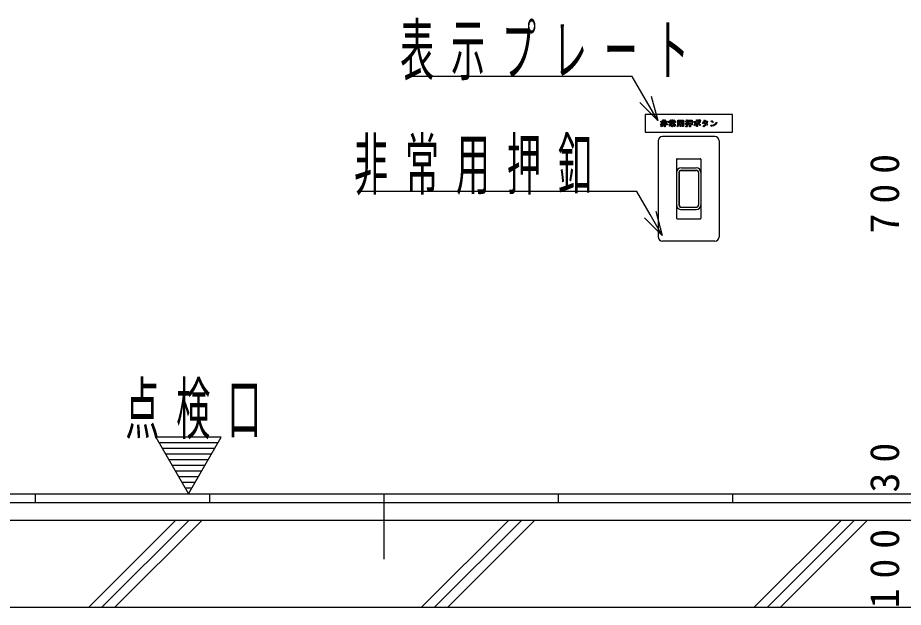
# Model space of a CAD drawing. Units: millimetres, scale not verified. Extents: x -11550 to 6, y -53460 to 8010.
# Drawn here: x -6620 to -5604, y -4968 to -4292 of the extents above; entities that cross this region are included whole.
import ezdxf

# ---------------------------------------------------------------- set-up
doc = ezdxf.new("R2010")
doc.units = ezdxf.units.MM
doc.header["$LTSCALE"] = 30
doc.linetypes.add('USER1', pattern=[4.5, 2.5, -2])
doc.layers.add('layer1', color=4, linetype='Continuous', lineweight=25)
doc.styles.add('ＭＳ ゴシック', font='')
doc.styles.get('ＭＳ ゴシック').set_extended_font_data('MS Gothic')

msp = doc.modelspace()

# ---------------------------------------------------------------- linework, layer by layer
at = {"layer": 'layer1'}
for p, q in [((-5916.83, -4358.88), (-6173.02, -4358.88)), ((-5914.83, -4358.88), (-5916.83, -4358.88)), ((-5899.6, -4385.25), (-5914.83, -4358.88)), ((-5885.6, -4409.5), (-5906.1, -4389)), ((-5885.6, -4409.5), (-5899.6, -4385.25)), ((-5893.1, -4381.5), (-5885.6, -4409.5)), ((-5882.14, -4411), (-5882.14, -4410.17)), ((-5882.14, -4410.17), (-5879.73, -4410.17)), ((-5879.73, -4410.17), (-5879.73, -4408.82)), ((-5879.73, -4408.82), (-5878.99, -4408.82)), ((-5878.99, -4408.82), (-5878.84, -4408.87)), ((-5878.78, -4409.04), (-5878.86, -4409.17)), ((-5878.86, -4409.17), (-5878.86, -4413.91)), ((-5878.84, -4408.87), (-5878.77, -4408.94)), ((-5878.77, -4408.94), (-5878.78, -4409.04)), ((-5878.04, -4416.62), (-5878.04, -4408.82)), ((-5878.04, -4408.82), (-5877.3, -4408.82)), ((-5877.3, -4408.82), (-5877.15, -4408.87)), ((-5877.09, -4409.04), (-5877.17, -4409.17)), ((-5877.17, -4409.17), (-5877.17, -4410.17)), ((-5877.17, -4410.17), (-5874.79, -4410.17)), ((-5877.15, -4408.87), (-5877.08, -4408.94)), ((-5877.08, -4408.94), (-5877.09, -4409.04)), ((-5874.79, -4410.17), (-5874.79, -4411)), ((-5872.85, -4412.07), (-5872.85, -4410.13)), ((-5872.85, -4410.13), (-5870.92, -4410.13)), ((-5871.68, -4409.36), (-5871.04, -4408.82)), ((-5871.45, -4409.56), (-5871.68, -4409.36)), ((-5871.25, -4409.76), (-5871.45, -4409.56)), ((-5871.07, -4409.95), (-5871.25, -4409.76)), ((-5870.92, -4410.13), (-5871.07, -4409.95)), ((-5871.04, -4408.82), (-5870.75, -4409.03)), ((-5870.75, -4409.03), (-5870.49, -4409.27)), ((-5870.08, -4409.87), (-5870.6, -4410.13)), ((-5870.6, -4410.13), (-5869.44, -4410.13)), ((-5870.49, -4409.27), (-5870.27, -4409.55)), ((-5870.27, -4409.55), (-5870.08, -4409.87)), ((-5869.44, -4410.13), (-5869.44, -4408.62)), ((-5869.44, -4408.62), (-5868.69, -4408.62)), ((-5868.69, -4408.62), (-5868.55, -4408.66)), ((-5868.48, -4408.83), (-5868.57, -4408.96)), ((-5868.57, -4408.96), (-5868.57, -4410.13)), ((-5868.57, -4410.13), (-5867.44, -4410.13)), ((-5868.55, -4408.66), (-5868.48, -4408.73)), ((-5868.48, -4408.73), (-5868.48, -4408.83)), ((-5867.99, -4409.9), (-5867.24, -4408.72)), ((-5867.44, -4410.13), (-5867.99, -4409.9)), ((-5867.24, -4408.72), (-5866.53, -4409.12)), ((-5866.61, -4409.45), (-5867.15, -4410.13)), ((-5867.15, -4410.13), (-5865.22, -4410.13)), ((-5866.47, -4409.43), (-5866.61, -4409.45)), ((-5866.53, -4409.12), (-5866.43, -4409.26)), ((-5866.42, -4409.37), (-5866.47, -4409.43)), ((-5866.43, -4409.26), (-5866.42, -4409.37)), ((-5865.22, -4410.13), (-5865.22, -4411.93)), ((-5862.56, -4413.63), (-5862.56, -4409.13)), ((-5862.56, -4409.13), (-5856, -4409.13)), ((-5861.69, -4409.97), (-5861.69, -4411.06)), ((-5859.8, -4409.97), (-5861.69, -4409.97)), ((-5859.8, -4411.06), (-5859.8, -4409.97)), ((-5858.93, -4409.97), (-5858.93, -4411.06)), ((-5856.87, -4409.97), (-5858.93, -4409.97)), ((-5856.87, -4411.06), (-5856.87, -4409.97)), ((-5856, -4409.13), (-5856, -4415.8)), ((-5853.92, -4411), (-5853.92, -4410.17)), ((-5853.92, -4410.17), (-5852.71, -4410.17)), ((-5852.71, -4410.17), (-5852.71, -4408.62)), ((-5852.71, -4408.62), (-5851.97, -4408.62)), ((-5851.97, -4408.62), (-5851.83, -4408.64)), ((-5851.77, -4408.8), (-5851.84, -4408.95)), ((-5851.84, -4408.95), (-5851.84, -4410.17)), ((-5851.84, -4410.17), (-5850.95, -4410.17)), ((-5851.83, -4408.64), (-5851.77, -4408.7)), ((-5851.77, -4408.7), (-5851.77, -4408.8)), ((-5850.95, -4410.17), (-5850.95, -4411)), ((-5850.85, -4414.65), (-5850.85, -4409.1)), ((-5850.85, -4409.1), (-5846.29, -4409.1)), ((-5849.02, -4409.93), (-5849.98, -4409.93)), ((-5849.98, -4409.93), (-5849.98, -4411.16)), ((-5849.02, -4411.16), (-5849.02, -4409.93)), ((-5847.16, -4409.93), (-5848.15, -4409.93)), ((-5848.15, -4409.93), (-5848.15, -4411.16)), ((-5847.16, -4411.16), (-5847.16, -4409.93)), ((-5846.29, -4409.1), (-5846.29, -4414.45)), ((-5841.04, -4410.79), (-5841.04, -4408.86)), ((-5841.04, -4408.86), (-5840.23, -4408.86)), ((-5840.23, -4408.86), (-5840.04, -4408.92)), ((-5839.96, -4409.13), (-5840.07, -4409.27)), ((-5840.07, -4409.27), (-5840.07, -4410.79)), ((-5840.04, -4408.92), (-5839.95, -4409.02)), ((-5839.95, -4409.02), (-5839.96, -4409.13)), ((-5839.04, -4409.44), (-5838.55, -4408.92)), ((-5838.76, -4409.68), (-5839.04, -4409.44)), ((-5838.47, -4409.96), (-5838.76, -4409.68)), ((-5838.55, -4408.92), (-5838.22, -4409.17)), ((-5838.15, -4410.26), (-5838.47, -4409.96)), ((-5838.22, -4409.17), (-5837.91, -4409.44)), ((-5837.81, -4410.59), (-5838.15, -4410.26)), ((-5838.08, -4408.88), (-5837.54, -4408.41)), ((-5837.8, -4409.15), (-5838.08, -4408.88)), ((-5837.91, -4409.44), (-5837.61, -4409.73)), ((-5837.31, -4410.05), (-5837.81, -4410.59)), ((-5837.5, -4409.44), (-5837.8, -4409.15)), ((-5837.61, -4409.73), (-5837.31, -4410.05)), ((-5837.54, -4408.41), (-5837.22, -4408.66)), ((-5837.19, -4409.76), (-5837.5, -4409.44)), ((-5837.22, -4408.66), (-5836.91, -4408.95)), ((-5836.86, -4410.1), (-5837.19, -4409.76)), ((-5836.91, -4408.95), (-5836.61, -4409.26)), ((-5836.31, -4409.61), (-5836.86, -4410.1)), ((-5836.61, -4409.26), (-5836.31, -4409.61)), ((-5832.97, -4410.78), (-5832.46, -4409.78)), ((-5832.46, -4409.78), (-5832.1, -4408.75)), ((-5832.1, -4408.75), (-5831.17, -4409.1)), ((-5831.51, -4410.03), (-5831.6, -4410.17)), ((-5831.6, -4410.17), (-5829.4, -4410.17)), ((-5831.42, -4409.88), (-5831.51, -4410.03)), ((-5831.34, -4409.72), (-5831.42, -4409.88)), ((-5831.28, -4409.53), (-5831.34, -4409.72)), ((-5831.11, -4409.44), (-5831.28, -4409.53)), ((-5831.17, -4409.1), (-5831.06, -4409.22)), ((-5831.03, -4409.33), (-5831.11, -4409.44)), ((-5831.06, -4409.22), (-5831.03, -4409.33)), ((-5829.4, -4410.17), (-5828.98, -4410.03)), ((-5828.98, -4410.03), (-5828.5, -4410.5)), ((-5824.42, -4410.48), (-5823.76, -4409.65)), ((-5823.98, -4410.8), (-5824.42, -4410.48)), ((-5823.76, -4409.65), (-5823.34, -4409.92)), ((-5823.34, -4409.92), (-5822.88, -4410.27)), ((-5822.88, -4410.27), (-5822.37, -4410.71)), ((-5882.38, -4414.01), (-5879.73, -4413.39)), ((-5882.2, -4414.92), (-5882.38, -4414.01)), ((-5882.08, -4414.98), (-5882.2, -4414.92)), ((-5879.73, -4411), (-5882.14, -4411)), ((-5881.98, -4414.99), (-5882.08, -4414.98)), ((-5881.91, -4414.94), (-5881.98, -4414.99)), ((-5881.97, -4415.96), (-5881.03, -4415.6)), ((-5881.58, -4416.79), (-5881.97, -4415.96)), ((-5881.87, -4414.84), (-5881.91, -4414.94)), ((-5879.76, -4414.2), (-5881.87, -4414.84)), ((-5881.73, -4412.76), (-5881.73, -4411.92)), ((-5881.73, -4411.92), (-5879.73, -4411.92)), ((-5879.73, -4412.76), (-5881.73, -4412.76)), ((-5880.39, -4416.33), (-5881.58, -4416.79)), ((-5881.03, -4415.6), (-5880.35, -4415.18)), ((-5879.54, -4415.7), (-5880.39, -4416.33)), ((-5880.35, -4415.18), (-5879.93, -4414.72)), ((-5879.93, -4414.72), (-5879.76, -4414.2)), ((-5879.73, -4411.92), (-5879.73, -4411)), ((-5879.73, -4413.39), (-5879.73, -4412.76)), ((-5879.03, -4414.89), (-5879.54, -4415.7)), ((-5878.86, -4413.91), (-5879.03, -4414.89)), ((-5877.17, -4416.62), (-5878.04, -4416.62)), ((-5874.79, -4411), (-5877.17, -4411)), ((-5877.17, -4411), (-5877.17, -4411.92)), ((-5877.17, -4411.92), (-5875.17, -4411.92)), ((-5875.17, -4412.76), (-5877.17, -4412.76)), ((-5877.17, -4412.76), (-5877.17, -4413.78)), ((-5877.17, -4413.78), (-5874.45, -4413.78)), ((-5874.45, -4414.62), (-5877.17, -4414.62)), ((-5877.17, -4414.62), (-5877.17, -4416.62)), ((-5875.17, -4411.92), (-5875.17, -4412.76)), ((-5874.45, -4413.78), (-5874.45, -4414.62)), ((-5871.98, -4412.07), (-5872.85, -4412.07)), ((-5872.09, -4416.17), (-5872.09, -4413.65)), ((-5872.09, -4413.65), (-5869.44, -4413.65)), ((-5871.22, -4416.17), (-5872.09, -4416.17)), ((-5866.09, -4410.86), (-5871.98, -4410.86)), ((-5871.98, -4410.86), (-5871.98, -4412.07)), ((-5871.23, -4413.27), (-5871.23, -4411.2)), ((-5871.23, -4411.2), (-5866.84, -4411.2)), ((-5869.44, -4413.27), (-5871.23, -4413.27)), ((-5869.44, -4414.48), (-5871.22, -4414.48)), ((-5871.22, -4414.48), (-5871.22, -4416.17)), ((-5867.71, -4411.93), (-5870.36, -4411.93)), ((-5870.36, -4411.93), (-5870.36, -4412.54)), ((-5870.36, -4412.54), (-5867.71, -4412.54)), ((-5869.44, -4413.65), (-5869.44, -4413.27)), ((-5869.44, -4416.62), (-5869.44, -4414.48)), ((-5868.57, -4416.62), (-5869.44, -4416.62)), ((-5866.84, -4413.27), (-5868.57, -4413.27)), ((-5868.57, -4413.27), (-5868.57, -4413.65)), ((-5868.57, -4413.65), (-5865.78, -4413.65)), ((-5866.65, -4414.48), (-5868.57, -4414.48)), ((-5868.57, -4414.48), (-5868.57, -4416.62)), ((-5867.71, -4412.54), (-5867.71, -4411.93)), ((-5867.47, -4415.37), (-5866.69, -4415.37)), ((-5867.32, -4416.2), (-5867.47, -4415.37)), ((-5866.35, -4416.2), (-5867.32, -4416.2)), ((-5866.84, -4411.2), (-5866.84, -4413.27)), ((-5866.69, -4415.37), (-5866.67, -4415.37)), ((-5866.67, -4415.37), (-5866.66, -4415.36)), ((-5866.66, -4415.36), (-5866.65, -4415.34)), ((-5866.65, -4415.32), (-5866.65, -4414.48)), ((-5866.65, -4415.34), (-5866.65, -4415.32)), ((-5866.1, -4416.17), (-5866.35, -4416.2)), ((-5865.92, -4416.06), (-5866.1, -4416.17)), ((-5866.09, -4411.93), (-5866.09, -4410.86)), ((-5865.22, -4411.93), (-5866.09, -4411.93)), ((-5865.81, -4415.88), (-5865.92, -4416.06)), ((-5865.78, -4415.63), (-5865.81, -4415.88)), ((-5865.78, -4413.65), (-5865.78, -4415.63)), ((-5863.49, -4416.05), (-5863.08, -4415.5)), ((-5862.84, -4416.68), (-5863.49, -4416.05)), ((-5863.08, -4415.5), (-5862.79, -4414.91)), ((-5862.36, -4416.09), (-5862.84, -4416.68)), ((-5862.79, -4414.91), (-5862.61, -4414.29)), ((-5862.61, -4414.29), (-5862.56, -4413.63)), ((-5862.01, -4415.41), (-5862.36, -4416.09)), ((-5861.79, -4414.66), (-5862.01, -4415.41)), ((-5861.69, -4413.82), (-5861.79, -4414.66)), ((-5861.69, -4411.06), (-5859.8, -4411.06)), ((-5861.69, -4411.9), (-5861.69, -4412.99)), ((-5859.8, -4411.9), (-5861.69, -4411.9)), ((-5861.69, -4412.99), (-5859.8, -4412.99)), ((-5859.8, -4413.82), (-5861.69, -4413.82)), ((-5859.8, -4412.99), (-5859.8, -4411.9)), ((-5859.8, -4416.44), (-5859.8, -4413.82)), ((-5858.93, -4416.44), (-5859.8, -4416.44)), ((-5858.93, -4411.06), (-5856.87, -4411.06)), ((-5858.93, -4411.9), (-5858.93, -4412.99)), ((-5856.87, -4411.9), (-5858.93, -4411.9)), ((-5858.93, -4412.99), (-5856.87, -4412.99)), ((-5856.87, -4413.82), (-5858.93, -4413.82)), ((-5858.93, -4413.82), (-5858.93, -4416.44)), ((-5857.68, -4416.44), (-5857.87, -4415.51)), ((-5857.87, -4415.51), (-5856.92, -4415.51)), ((-5856.64, -4416.44), (-5857.68, -4416.44)), ((-5856.92, -4415.51), (-5856.9, -4415.5)), ((-5856.9, -4415.5), (-5856.88, -4415.49)), ((-5856.88, -4415.49), (-5856.87, -4415.48)), ((-5856.87, -4412.99), (-5856.87, -4411.9)), ((-5856.87, -4415.46), (-5856.87, -4413.82)), ((-5856.87, -4415.48), (-5856.87, -4415.46)), ((-5856.36, -4416.4), (-5856.64, -4416.44)), ((-5856.16, -4416.28), (-5856.36, -4416.4)), ((-5856.04, -4416.08), (-5856.16, -4416.28)), ((-5856, -4415.8), (-5856.04, -4416.08)), ((-5853.99, -4413.19), (-5853.71, -4413.12)), ((-5853.77, -4414.04), (-5853.99, -4413.19)), ((-5852.71, -4411), (-5853.92, -4411)), ((-5853.7, -4414.14), (-5853.77, -4414.04)), ((-5853.71, -4413.12), (-5853.41, -4413.04)), ((-5853.61, -4414.16), (-5853.7, -4414.14)), ((-5853.51, -4414.11), (-5853.61, -4414.16)), ((-5853.39, -4413.98), (-5853.51, -4414.11)), ((-5853.41, -4413.04), (-5853.07, -4412.95)), ((-5853.19, -4413.9), (-5853.39, -4413.98)), ((-5853.21, -4416.68), (-5853.37, -4415.85)), ((-5853.37, -4415.85), (-5852.76, -4415.85)), ((-5852.48, -4416.68), (-5853.21, -4416.68)), ((-5853.01, -4413.84), (-5853.19, -4413.9)), ((-5853.07, -4412.95), (-5852.71, -4412.84)), ((-5852.85, -4413.77), (-5853.01, -4413.84)), ((-5852.71, -4413.72), (-5852.85, -4413.77)), ((-5852.76, -4415.85), (-5852.74, -4415.85)), ((-5852.74, -4415.85), (-5852.72, -4415.84)), ((-5852.72, -4415.84), (-5852.71, -4415.82)), ((-5852.71, -4412.84), (-5852.71, -4411)), ((-5852.71, -4415.8), (-5852.71, -4413.72)), ((-5852.71, -4415.82), (-5852.71, -4415.8)), ((-5852.2, -4416.64), (-5852.48, -4416.68)), ((-5852, -4416.52), (-5852.2, -4416.64)), ((-5851.88, -4416.32), (-5852, -4416.52)), ((-5851.84, -4416.04), (-5851.88, -4416.32)), ((-5850.95, -4411), (-5851.84, -4411)), ((-5851.84, -4411), (-5851.84, -4412.61)), ((-5851.84, -4412.61), (-5851.67, -4412.54)), ((-5851.6, -4413.36), (-5851.84, -4413.45)), ((-5851.84, -4413.45), (-5851.84, -4416.04)), ((-5851.67, -4412.54), (-5851.48, -4412.48)), ((-5851.36, -4413.28), (-5851.6, -4413.36)), ((-5851.48, -4412.48), (-5851.27, -4412.41)), ((-5851.12, -4413.19), (-5851.36, -4413.28)), ((-5851.27, -4412.41), (-5851.04, -4412.34)), ((-5850.88, -4413.11), (-5851.12, -4413.19)), ((-5851.04, -4412.34), (-5850.88, -4413.11)), ((-5849.98, -4414.65), (-5850.85, -4414.65)), ((-5849.98, -4411.16), (-5849.02, -4411.16)), ((-5849.02, -4412), (-5849.98, -4412)), ((-5849.98, -4412), (-5849.98, -4413.16)), ((-5849.98, -4413.16), (-5849.02, -4413.16)), ((-5849.02, -4414), (-5849.98, -4414)), ((-5849.98, -4414), (-5849.98, -4414.65)), ((-5849.02, -4413.16), (-5849.02, -4412)), ((-5849.02, -4416.65), (-5849.02, -4414)), ((-5848.15, -4416.65), (-5849.02, -4416.65)), ((-5848.15, -4411.16), (-5847.16, -4411.16)), ((-5847.16, -4412), (-5848.15, -4412)), ((-5848.15, -4412), (-5848.15, -4413.16)), ((-5848.15, -4413.16), (-5847.16, -4413.16)), ((-5847.16, -4414), (-5848.15, -4414)), ((-5848.15, -4414), (-5848.15, -4416.65)), ((-5847.16, -4413.16), (-5847.16, -4412)), ((-5847.16, -4414.45), (-5847.16, -4414)), ((-5846.29, -4414.45), (-5847.16, -4414.45)), ((-5844.28, -4415.01), (-5843.86, -4414.34)), ((-5843.4, -4415.48), (-5844.28, -4415.01)), ((-5844.14, -4411.72), (-5844.14, -4410.79)), ((-5844.14, -4410.79), (-5841.04, -4410.79)), ((-5841.04, -4411.72), (-5844.14, -4411.72)), ((-5843.86, -4414.34), (-5843.47, -4413.66)), ((-5843.47, -4413.66), (-5843.11, -4412.97)), ((-5843, -4414.85), (-5843.4, -4415.48)), ((-5843.11, -4412.97), (-5842.79, -4412.27)), ((-5842.64, -4414.24), (-5843, -4414.85)), ((-5842.79, -4412.27), (-5841.93, -4412.7)), ((-5842.33, -4413.65), (-5842.64, -4414.24)), ((-5842.06, -4413.09), (-5842.33, -4413.65)), ((-5841.91, -4413.03), (-5842.06, -4413.09)), ((-5841.93, -4412.7), (-5841.85, -4412.83)), ((-5841.84, -4412.94), (-5841.91, -4413.03)), ((-5841.85, -4412.83), (-5841.84, -4412.94)), ((-5841.04, -4416.51), (-5841.04, -4411.72)), ((-5840.07, -4416.51), (-5841.04, -4416.51)), ((-5840.07, -4410.79), (-5836.9, -4410.79)), ((-5836.9, -4411.72), (-5840.07, -4411.72)), ((-5840.07, -4411.72), (-5840.07, -4416.51)), ((-5839.25, -4412.9), (-5838.5, -4412.27)), ((-5838.74, -4413.49), (-5839.25, -4412.9)), ((-5838.27, -4414.1), (-5838.74, -4413.49)), ((-5838.5, -4412.27), (-5837.89, -4412.93)), ((-5837.83, -4414.73), (-5838.27, -4414.1)), ((-5837.89, -4412.93), (-5837.36, -4413.57)), ((-5837.43, -4415.38), (-5837.83, -4414.73)), ((-5836.55, -4414.8), (-5837.43, -4415.38)), ((-5837.36, -4413.57), (-5836.91, -4414.19)), ((-5836.91, -4414.19), (-5836.55, -4414.8)), ((-5836.9, -4410.79), (-5836.9, -4411.72)), ((-5834.43, -4412.72), (-5833.63, -4411.76)), ((-5833.68, -4413.24), (-5834.43, -4412.72)), ((-5833.71, -4415.88), (-5832.74, -4415.4)), ((-5832.84, -4416.58), (-5833.71, -4415.88)), ((-5833.19, -4412.73), (-5833.68, -4413.24)), ((-5833.63, -4411.76), (-5832.97, -4410.78)), ((-5832.75, -4412.21), (-5833.19, -4412.73)), ((-5831.93, -4416.08), (-5832.84, -4416.58)), ((-5832.36, -4411.66), (-5832.75, -4412.21)), ((-5832.74, -4415.4), (-5831.92, -4414.87)), ((-5832.44, -4412.67), (-5831.97, -4411.92)), ((-5832, -4412.91), (-5832.44, -4412.67)), ((-5832.02, -4411.1), (-5832.36, -4411.66)), ((-5829.64, -4411.1), (-5832.02, -4411.1)), ((-5831.57, -4413.16), (-5832, -4412.91)), ((-5831.97, -4411.92), (-5831.43, -4412.16)), ((-5831.15, -4415.51), (-5831.93, -4416.08)), ((-5831.92, -4414.87), (-5831.26, -4414.29)), ((-5831.16, -4413.41), (-5831.57, -4413.16)), ((-5831.43, -4412.16), (-5830.96, -4412.39)), ((-5831.26, -4414.29), (-5830.75, -4413.66)), ((-5830.75, -4413.66), (-5831.16, -4413.41)), ((-5830.49, -4414.89), (-5831.15, -4415.51)), ((-5830.96, -4412.39), (-5830.55, -4412.61)), ((-5830.55, -4412.61), (-5830.21, -4412.82)), ((-5829.95, -4414.2), (-5830.49, -4414.89)), ((-5830.21, -4412.82), (-5830, -4412.33)), ((-5830, -4412.33), (-5829.84, -4411.89)), ((-5829.19, -4414.76), (-5829.95, -4414.2)), ((-5829.84, -4411.89), (-5829.72, -4411.48)), ((-5829.72, -4411.48), (-5829.64, -4411.1)), ((-5829.17, -4412.77), (-5829.43, -4413.33)), ((-5829.43, -4413.33), (-5828.6, -4413.88)), ((-5828.6, -4413.88), (-5829.19, -4414.76)), ((-5828.95, -4412.18), (-5829.17, -4412.77)), ((-5828.77, -4411.56), (-5828.95, -4412.18)), ((-5828.62, -4410.91), (-5828.77, -4411.56)), ((-5828.5, -4410.83), (-5828.62, -4410.91)), ((-5828.5, -4410.5), (-5828.44, -4410.63)), ((-5828.44, -4410.74), (-5828.5, -4410.83)), ((-5828.44, -4410.63), (-5828.44, -4410.74)), ((-5824.56, -4414.96), (-5822.48, -4414.69)), ((-5824.27, -4415.97), (-5824.56, -4414.96)), ((-5824.15, -4416.14), (-5824.27, -4415.97)), ((-5824.02, -4416.19), (-5824.15, -4416.14)), ((-5823.9, -4416.13), (-5824.02, -4416.19)), ((-5823.52, -4411.16), (-5823.98, -4410.8)), ((-5823.78, -4415.96), (-5823.9, -4416.13)), ((-5821.78, -4415.62), (-5823.78, -4415.96)), ((-5823.05, -4411.54), (-5823.52, -4411.16)), ((-5822.57, -4411.96), (-5823.05, -4411.54)), ((-5821.83, -4411.22), (-5822.57, -4411.96)), ((-5822.48, -4414.69), (-5820.78, -4413.98)), ((-5822.37, -4410.71), (-5821.83, -4411.22)), ((-5820.09, -4414.83), (-5821.78, -4415.62)), ((-5820.78, -4413.98), (-5819.44, -4412.84)), ((-5818.7, -4413.57), (-5820.09, -4414.83)), ((-5819.44, -4412.84), (-5818.47, -4411.27)), ((-5817.62, -4411.85), (-5818.7, -4413.57)), ((-5818.47, -4411.27), (-5817.62, -4411.85)), ((-5911.7, -4490.8), (-6225.41, -4490.8)), ((-5909.7, -4490.8), (-5911.7, -4490.8)), ((-5894.42, -4517.26), (-5909.7, -4490.8)), ((-5880.42, -4541.51), (-5900.92, -4521.02)), ((-5880.42, -4541.51), (-5894.42, -4517.26)), ((-5887.93, -4513.51), (-5880.42, -4541.51)), ((-6386.5, -4772.77), (-6461.5, -4772.77)), ((-6461.5, -4772.77), (-6424, -4837.73)), ((-6424, -4837.73), (-6386.5, -4772.77)), ((-6390.25, -4779.27), (-6457.75, -4779.27)), ((-6394, -4785.76), (-6454, -4785.76)), ((-6397.75, -4792.26), (-6450.25, -4792.26)), ((-6401.5, -4798.75), (-6446.5, -4798.75)), ((-6405.25, -4805.25), (-6442.75, -4805.25)), ((-6409, -4811.75), (-6439, -4811.75)), ((-6412.75, -4818.24), (-6435.25, -4818.24)), ((-6416.5, -4824.74), (-6431.5, -4824.74)), ((-6420.25, -4831.23), (-6427.75, -4831.23)), ((-6600, -4837.73), (-6600, -4847.73)), ((-6400, -4837.73), (-6400, -4847.73)), ((-6200, -4837.73), (-6200, -4847.73)), ((-6000, -4837.73), (-6000, -4847.73)), ((-5800, -4837.73), (-5800, -4847.73)), ((-6950, -4847.73), (-4600, -4847.73)), ((-6538.46, -4967.73), (-6438.46, -4867.73)), ((-6523.46, -4967.73), (-6423.46, -4867.73)), ((-6508.46, -4967.73), (-6408.46, -4867.73)), ((-6156.62, -4967.73), (-6056.62, -4867.73)), ((-6141.62, -4967.73), (-6041.62, -4867.73)), ((-6126.62, -4967.73), (-6026.62, -4867.73)), ((-5774.79, -4967.73), (-5674.79, -4867.73)), ((-5759.79, -4967.73), (-5659.79, -4867.73)), ((-5744.79, -4967.73), (-5644.79, -4867.73))]:
    msp.add_line(p, q, dxfattribs=at)
at = {"layer": 'layer1', "color": 3}
for p, q in [((-5800, -4402.73), (-5900, -4402.73)), ((-5900, -4402.73), (-5900, -4422.73)), ((-5800, -4422.73), (-5800, -4402.73)), ((-5900, -4422.73), (-5800, -4422.73)), ((-5820, -4427.73), (-5880, -4427.73)), ((-5885, -4432.73), (-5885, -4542.73)), ((-5815, -4432.73), (-5815, -4542.73)), ((-5864, -4453.88), (-5864, -4521.58)), ((-5863.5, -4453.38), (-5836.5, -4453.38)), ((-5836, -4453.88), (-5836, -4521.58)), ((-5861.25, -4469.23), (-5861.25, -4506.23)), ((-5861, -4469.23), (-5861, -4506.23)), ((-5858.55, -4466.53), (-5841.45, -4466.53)), ((-5858.5, -4463.73), (-5841.5, -4463.73)), ((-5858.5, -4466.73), (-5841.5, -4466.73)), ((-5839, -4469.23), (-5839, -4506.23)), ((-5838.75, -4469.23), (-5838.75, -4506.23)), ((-5858.55, -4508.93), (-5841.45, -4508.93)), ((-5858.5, -4508.73), (-5841.5, -4508.73)), ((-5858.5, -4511.73), (-5841.5, -4511.73)), ((-5863.5, -4522.08), (-5836.5, -4522.08)), ((-5820, -4547.73), (-5880, -4547.73)), ((-6950, -4837.73), (-4600, -4837.73))]:
    msp.add_line(p, q, dxfattribs=at)
at = {"layer": 'layer1', "linetype": 'USER1'}
msp.add_line((-6200, -4837.73), (-6200, -4967.73), dxfattribs=at)
at = {"layer": 'layer1', "color": 20}
for p, q in [((-6950, -4867.73), (-4600, -4867.73)), ((-6930, -4967.73), (-4620, -4967.73))]:
    msp.add_line(p, q, dxfattribs=at)
at = {"layer": 'layer1', "color": 3}
for centre, radius, start, end in [((-5880, -4432.73), 5, 90, 180), ((-5820, -4432.73), 5, 0, 90), ((-5863.5, -4453.88), 0.5, 89.99999, 179.99997), ((-5836.5, -4453.88), 0.5, 0, 89.99999), ((-5858.5, -4469.23), 5.5, 89.99998, 179.99997), ((-5858.55, -4469.23), 2.7, 89.99998, 179.99997), ((-5858.5, -4469.23), 2.5, 89.99998, 179.99997), ((-5841.5, -4469.23), 5.5, 0, 89.99998), ((-5841.5, -4469.23), 2.5, 0, 89.99998), ((-5841.45, -4469.23), 2.7, 0, 89.99998), ((-5858.5, -4506.23), 5.5, 179.99997, 270), ((-5858.55, -4506.23), 2.7, 179.99997, 270), ((-5858.5, -4506.23), 2.5, 179.99997, 270), ((-5841.5, -4506.23), 2.5, 270.00003, 0), ((-5841.5, -4506.23), 5.5, 270.00003, 0), ((-5841.45, -4506.23), 2.7, 270.00003, 0), ((-5863.5, -4521.58), 0.5, 179.99997, 270), ((-5836.5, -4521.58), 0.5, 270.00003, 0), ((-5880, -4542.73), 5, 180, 270), ((-5820, -4542.73), 5, 270, 0)]:
    msp.add_arc(centre, radius, start, end, dxfattribs=at)

# ---------------------------------------------------------------- texts
at = {"layer": 'layer1', "color": 2, "char_height": 57.18, "attachment_point": 7, "style": 'ＭＳ ゴシック'}
for s, insert in [('\\T1.5;\\W0.5;表示プレート', (-6181.27, -4363.39)), ('\\T1.5;\\W0.5;非常用押釦', (-6234.17, -4495.3)), ('\\T1.5;\\W0.5;点検口', (-6496.59, -4775.13))]:
    msp.add_mtext(s, dxfattribs=dict(at, insert=insert))
at = {"layer": 'layer1', "color": 3, "char_height": 33.5, "attachment_point": 5, "rotation": 90, "style": 'ＭＳ ゴシック'}
for s, insert in [('\\T1.5;700', (-5625.14, -4487.73)), ('\\T1.5;30', (-5625.14, -4801.84)), ('\\T1.5;100', (-5625.14, -4917.73))]:
    msp.add_mtext(s, dxfattribs=dict(at, insert=insert))

doc.saveas('drawing.dxf')
